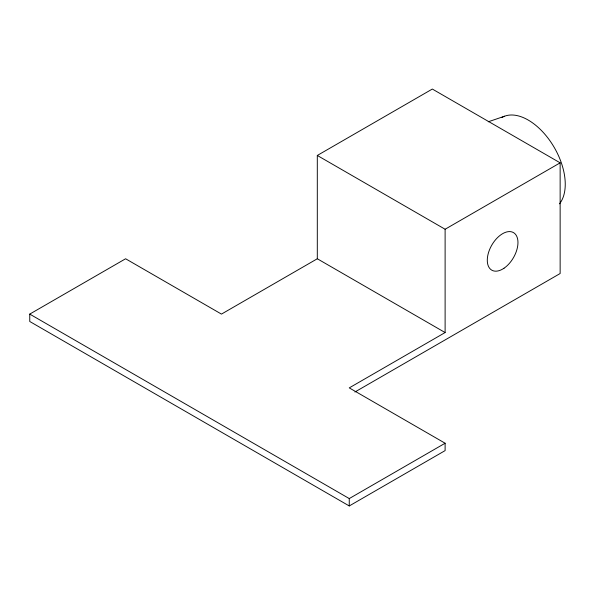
<?xml version="1.0" encoding="UTF-8"?>
<svg xmlns="http://www.w3.org/2000/svg" width="595" height="595" viewBox="0 0 595 595"><rect width="100%" height="100%" fill="white"/><g stroke="black" fill="none" stroke-linecap="round" stroke-linejoin="round"><path stroke-width="0.89" d="M445.112 332.553L349.258 387.888L445.112 443.23L445.112 450.608L349.258 505.951L29.75 321.478L29.75 314.101L125.605 258.766L221.459 314.101L317.306 258.766L445.112 332.553L445.112 229.246L317.306 155.459L317.306 258.766M317.306 155.459L432.334 89.049L560.14 162.837L560.14 273.522L354.895 392.016M445.112 229.246L560.14 162.837M29.75 314.101L349.258 498.573L445.112 443.23M488.242 121.789L504.56 116.226M349.258 498.573L349.258 505.951M501.704 117.609A52.412 30.263 60 0 1 551.208 142.592A52.412 30.263 60 0 1 559.479 203.84M504.017 268.219A21.688 12.525 -60 0 0 515.158 233.939A21.688 12.525 -60 0 0 488.703 251.99A21.688 12.525 -60 0 0 504.017 268.219"/></g></svg>
